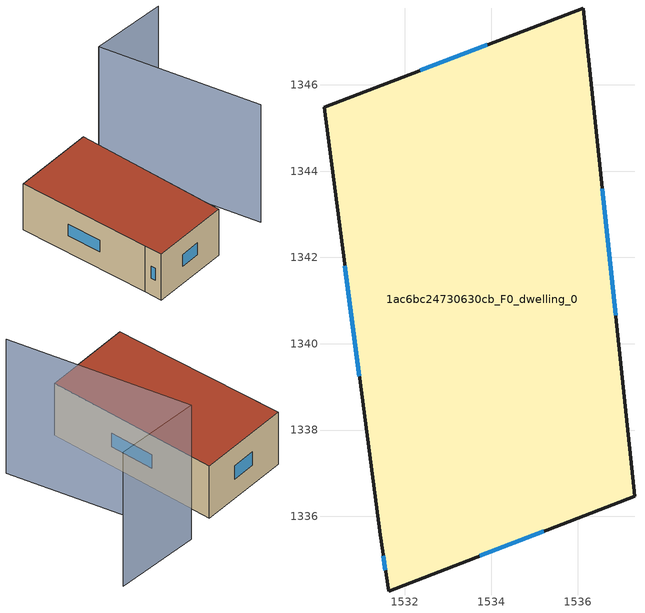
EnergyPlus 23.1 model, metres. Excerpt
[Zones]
1ac6bc24730630cb_F0_dwelling_0
 floor ground (EU_floor_Construction): 1536.13,1347.78 1537.33,1336.47 1531.62,1334.27 1531.42,1335.57 1530.12,1345.48 z0
 wall outside (EU_wall_Construction): 1530.12,1345.48 1531.42,1335.57 1531.62,1334.27 1537.33,1336.47 1536.13,1347.78 1530.12,1345.48 z0:3
 window (EU_Window_Construction): 1530.61,1341.81 1530.94,1339.24 / 1533.9,1346.93 1532.35,1346.33 / 1536.88,1340.66 1536.57,1343.59 / 1533.74,1335.09 1535.21,1335.66 / 1531.5,1335.09 1531.55,1334.75 z1.11:1.89
 roof outside (EU_roof_Construction): 1537.33,1336.47 1536.13,1347.78 1530.12,1345.48 1531.42,1335.57 1531.62,1334.27 z3
shading: 1541.53,1338.07 1538.1,1348.93 / 1538.1,1348.93 1543.64,1350.68 z0:7.7
[Building]
EU S2 Campaign: North Axis=0; Terrain=City; Solar Distribution=FullExterior
[Site:Location]
Lyon-Bron: Latitude=45.75; Longitude=5; Time Zone=1; Elevation=198
[SizingPeriod:WeatherFileDays]
AnnualSizingPeriod: Begin Month=1; Begin Day of Month=1; End Month=12; End Day of Month=31; Day of Week for Start Day=Monday; Use Weather File Daylight Saving Period=No; Use Weather File Rain and Snow Indicators=No
[MATERIAL]
EU_InternalMass_Material: Roughness=MediumRough; Thickness=0.1; Conductivity=1; Density=1800; Specific Heat=900; Thermal Absorptance=0.9; Solar Absorptance=0.7; Visible Absorptance=0.7
[MATERIAL:NOMASS] Roughness=MediumRough; Thermal Absorptance=0.9; Solar Absorptance=0.7; Visible Absorptance=0.7
Name | Thermal Resistance
EU_wall_NoMass | 0.745955
EU_roof_NoMass | 1.03814
EU_floor_NoMass | 0.531915
[WINDOWMATERIAL:SIMPLEGLAZINGSYSTEM]
EU_Window_SimpleGlazing: UFactor=3.88; Solar Heat Gain Coefficient=0.83; Visible Transmittance=0.83
[CONSTRUCTION]
EU_wall_Construction: EU_wall_NoMass
EU_roof_Construction: EU_roof_NoMass
EU_floor_Construction: EU_floor_NoMass
EU_InternalMass_Construction: EU_InternalMass_Material
EU_Window_Construction: EU_Window_SimpleGlazing
[ZONE]
1ac6bc24730630cb_F0_dwelling_0: Type=1; Multiplier=1; Ceiling Height=autocalculate; Volume=207.28; Floor Area=autocalculate; Part of Total Floor Area=Yes
[INTERNALMASS]
1ac6bc24730630cb_F0_dwelling_0_EU_InternalMass: Construction=EU_InternalMass_Construction; Zone or ZoneList=1ac6bc24730630cb_F0_dwelling_0; Surface Area=69.093
[OTHEREQUIPMENT]
EU_Step8_InternalGain_1ac6bc24730630cb_F0_dwelling_0_f000: Fuel Type=Electricity; Zone or ZoneList or Space or SpaceList=1ac6bc24730630cb_F0_dwelling_0; Schedule=EU_Step8_GainSchedule_1ac6bc24730630cb_F0_dwelling_0_f000; Design Level Calculation Method=Watts/Area; Power per Zone Floor Area=1; Fraction Latent=0; Fraction Radiant=0; Fraction Lost=0; Carbon Dioxide Generation Rate=0; EndUse Subcategory=EU_Step8_InternalGains
[ZONEVENTILATION:DESIGNFLOWRATE]
EU_ConstantAir_1ac6bc24730630cb_F0_dwelling_0: Zone or ZoneList or Space or SpaceList=1ac6bc24730630cb_F0_dwelling_0; Schedule=EU_AlwaysOn; Design Flow Rate Calculation Method=AirChanges/Hour; Air Changes per Hour=0.64; Ventilation Type=Natural; Fan Pressure Rise=0; Fan Total Efficiency=1; Constant Term Coefficient=1; Temperature Term Coefficient=0; Velocity Term Coefficient=0; Velocity Squared Term Coefficient=0; Minimum Indoor Temperature=-100; Maximum Indoor Temperature=100; Delta Temperature=-100; Minimum Outdoor Temperature=-100; Maximum Outdoor Temperature=100; Maximum Wind Speed=40
[HVACTEMPLATE:THERMOSTAT]
EU_HeatOnly_1ac6bc24730630cb_F0_dwelling_0: Constant Heating Setpoint=20; Constant Cooling Setpoint=50
[HVACTEMPLATE:ZONE:IDEALLOADSAIRSYSTEM]
1ac6bc24730630cb_F0_dwelling_0: Template Thermostat=EU_HeatOnly_1ac6bc24730630cb_F0_dwelling_0; System Availability Schedule=EU_AlwaysOn; Maximum Heating Supply Air Temperature=50; Minimum Cooling Supply Air Temperature=13; Maximum Heating Supply Air Humidity Ratio=0.0156; Minimum Cooling Supply Air Humidity Ratio=0.0077; Heating Limit=NoLimit; Cooling Limit=NoLimit; Heating Availability Schedule=EU_AlwaysOn; Cooling Availability Schedule=EU_CoolingOff; Dehumidification Control Type=ConstantSensibleHeatRatio; Cooling Sensible Heat Ratio=0.7; Dehumidification Setpoint=60; Humidification Control Type=None; Humidification Setpoint=30; Outdoor Air Method=None; Outdoor Air Flow Rate per Person=0.00944; Outdoor Air Flow Rate per Zone Floor Area=0; Outdoor Air Flow Rate per Zone=0; Demand Controlled Ventilation Type=None; Outdoor Air Economizer Type=NoEconomizer; Heat Recovery Type=None; Sensible Heat Recovery Effectiveness=0.7; Latent Heat Recovery Effectiveness=0.65
[SIZING:ZONE]
1ac6bc24730630cb_F0_dwelling_0: Zone Cooling Design Supply Air Temperature Input Method=SupplyAirTemperature; Zone Cooling Design Supply Air Temperature=13; Zone Heating Design Supply Air Temperature Input Method=SupplyAirTemperature; Zone Heating Design Supply Air Temperature=50; Zone Cooling Design Supply Air Humidity Ratio=0.008; Zone Heating Design Supply Air Humidity Ratio=0.008; Cooling Design Air Flow Method=DesignDay; Cooling Design Air Flow Rate=0; Cooling Minimum Air Flow per Zone Floor Area=0.000762; Cooling Minimum Air Flow=0; Cooling Minimum Air Flow Fraction=0.2; Heating Design Air Flow Method=DesignDay; Heating Design Air Flow Rate=0; Heating Maximum Air Flow per Zone Floor Area=0.002032; Heating Maximum Air Flow=0.141576; Heating Maximum Air Flow Fraction=0.3; Account for Dedicated Outdoor Air System=No; Dedicated Outdoor Air System Control Strategy=NeutralSupplyAir; Dedicated Outdoor Air Low Setpoint Temperature for Design=autosize; Dedicated Outdoor Air High Setpoint Temperature for Design=autosize; Zone Load Sizing Method=Sensible Load Only No Latent Load; Zone Latent Cooling Design Supply Air Humidity Ratio Input Method=HumidityRatioDifference; Zone Cooling Design Supply Air Humidity Ratio Difference=0.005; Zone Latent Heating Design Supply Air Humidity Ratio Input Method=HumidityRatioDifference; Zone Humidification Design Supply Air Humidity Ratio Difference=0.005
[SCHEDULE:CONSTANT]
Name | Hourly Value
EU_AlwaysOn | 1
EU_CoolingOff | 0
[SCHEDULE:FILE]
EU_Step8_GainSchedule_1ac6bc24730630cb_F0_dwelling_0_f000: File=../../schedules/1ac6bc24730630cb/1ac6bc24730630cb_F0_dwelling_0_f000_gain.csv; Column Number=1; Rows to Skip at Top=0; Number of Hours of Data=8760; Column Separator=Comma; Interpolate to Timestep=No; Minutes per Item=60; Adjust Schedule for Daylight Savings=Yes
